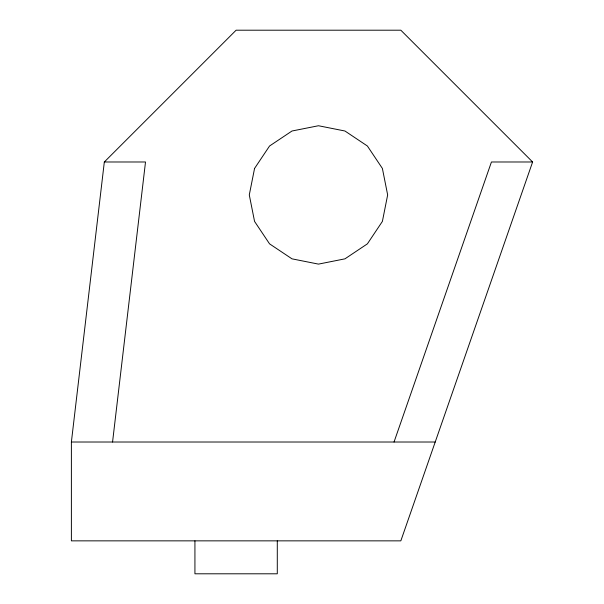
<?xml version="1.0" encoding="UTF-8"?>
<svg xmlns="http://www.w3.org/2000/svg" width="604" height="604" viewBox="0 0 604 604"><rect width="100%" height="100%" fill="white"/><g stroke="black" fill="none" stroke-linecap="round" stroke-linejoin="round"><path stroke-width="0.91" d="M71.385 442.015L104.326 161.985L236.111 30.2L400.837 30.2L532.615 161.985L400.837 540.852L71.385 540.852L71.385 442.015L435.212 442.015M112.563 442.015L145.511 161.985L104.326 161.985M394.034 442.015L491.437 161.985L532.615 161.985M277.289 540.852L277.289 573.8L194.926 573.8L194.926 540.852M254.556 168.448L249.286 194.926L254.556 221.404L269.55 243.85L291.996 258.844L318.474 264.114L344.952 258.844L367.391 243.85L382.392 221.404L387.655 194.926L382.392 168.448L367.391 146.009L344.952 131.008L318.474 125.745L291.996 131.008L269.55 146.009L254.556 168.448"/></g></svg>
